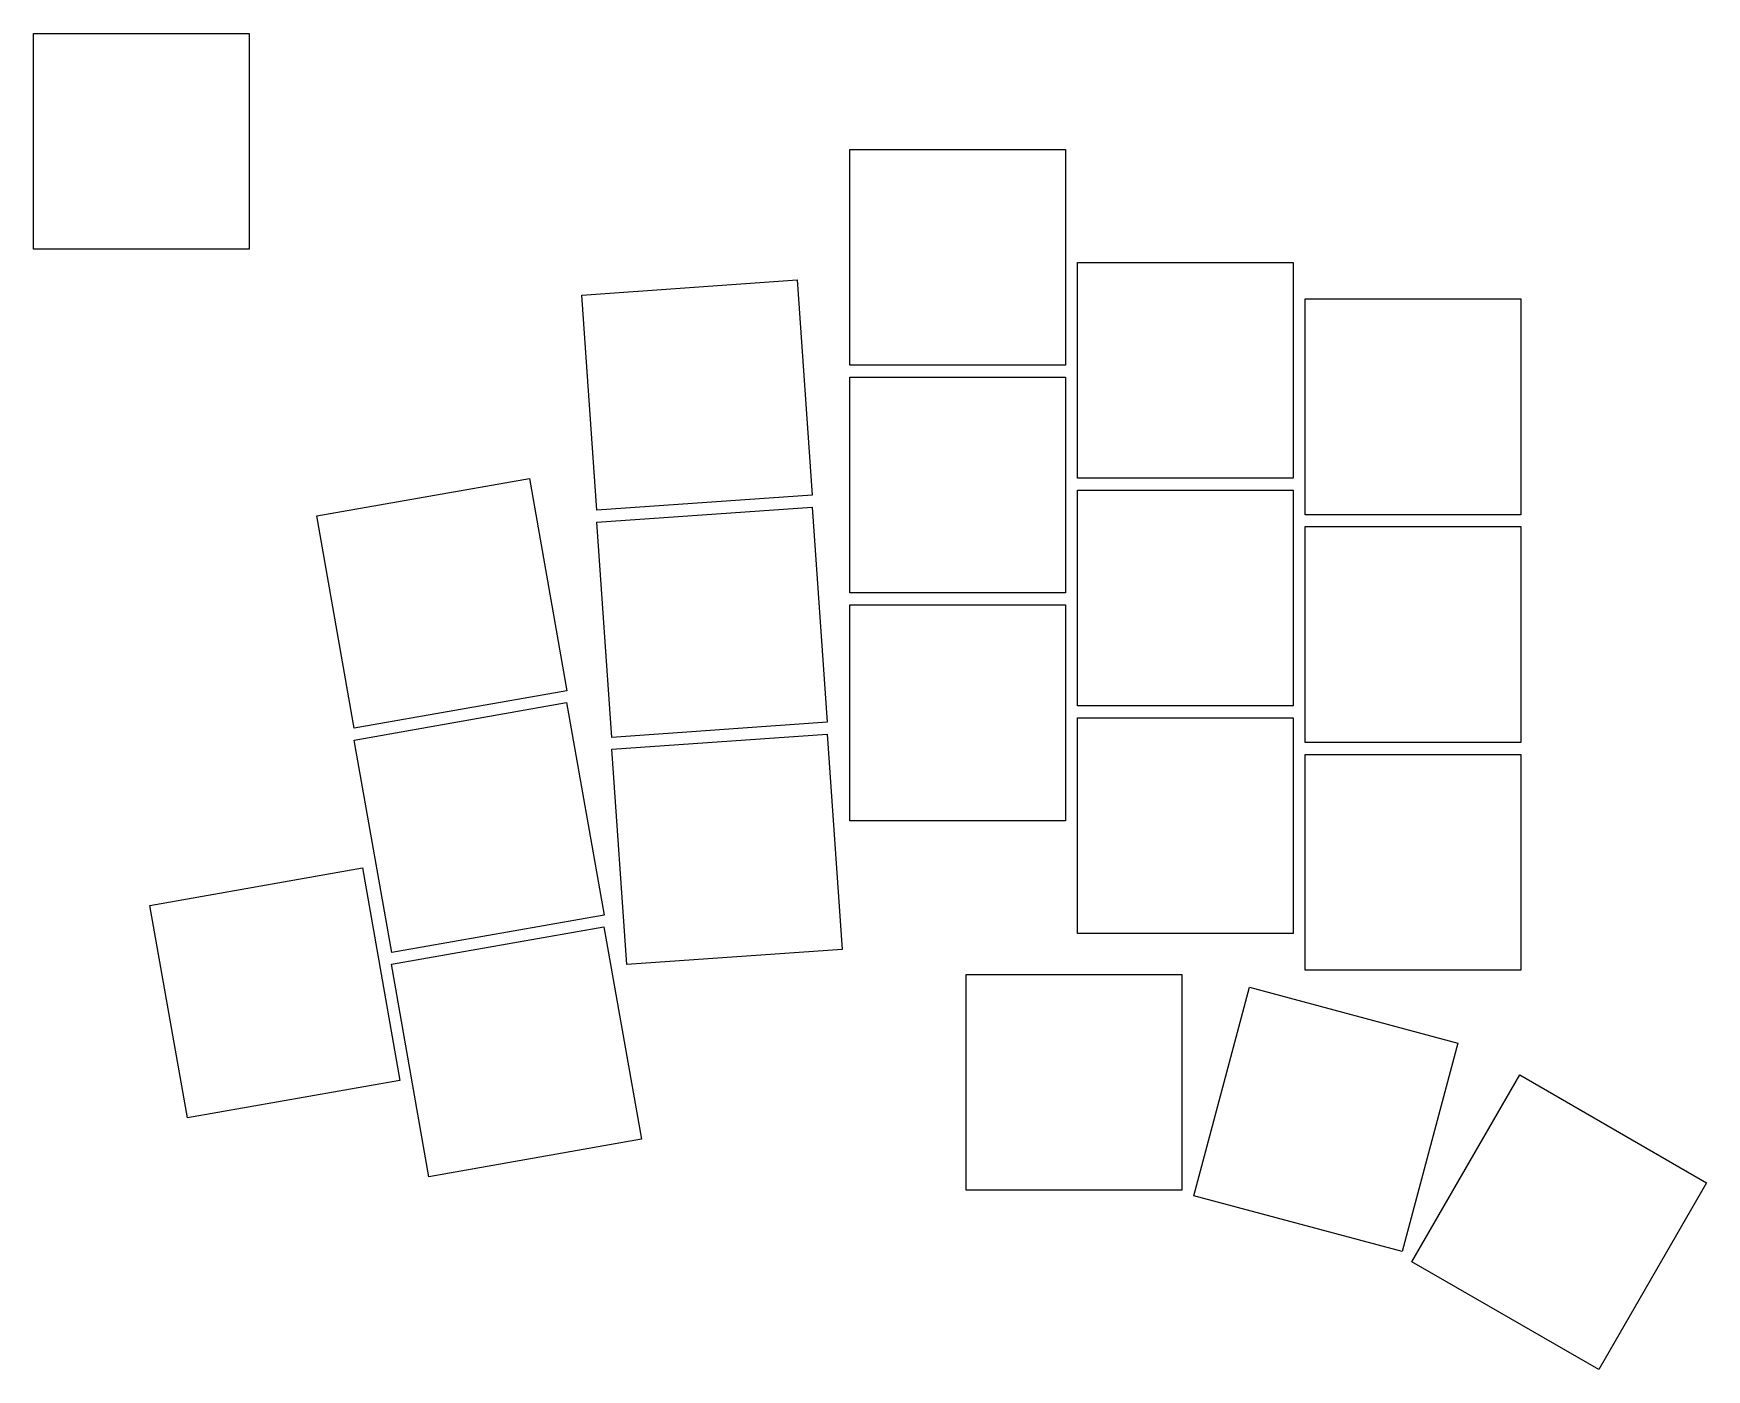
# Model space of a CAD drawing. Header units: millimetres. Extents: x -9 to 131, y -103 to 9.
import ezdxf

# ---------------------------------------------------------------- set-up
doc = ezdxf.new("R2010")
doc.units = ezdxf.units.MM

msp = doc.modelspace()

# ---------------------------------------------------------------- linework, layer by layer
at = {"linetype": 'CONTINUOUS'}
for p, q in [((-9.03, 9.03), (9.03, 9.03)), ((-9.03, -9.03), (-9.03, 9.03)), ((9.03, 9.03), (9.03, -9.03)), ((59.28, -0.69), (77.33, -0.69)), ((59.28, -18.74), (59.28, -0.69)), ((77.33, -0.69), (77.33, -18.74)), ((9.03, -9.03), (-9.03, -9.03)), ((78.33, -10.14), (96.38, -10.14)), ((78.33, -28.19), (78.33, -10.14)), ((96.38, -10.14), (96.38, -28.19)), ((36.87, -12.86), (54.88, -11.6)), ((54.88, -11.6), (56.14, -29.6)), ((38.13, -30.86), (36.87, -12.86)), ((97.38, -13.19), (115.43, -13.19)), ((97.38, -31.24), (97.38, -13.19)), ((115.43, -13.19), (115.43, -31.24)), ((77.33, -18.74), (59.28, -18.74)), ((59.28, -19.74), (77.33, -19.74)), ((59.28, -37.79), (59.28, -19.74)), ((77.33, -19.74), (77.33, -37.79)), ((14.69, -31.34), (32.47, -28.2)), ((32.47, -28.2), (35.6, -45.98)), ((96.38, -28.19), (78.33, -28.19)), ((78.33, -29.19), (96.38, -29.19)), ((78.33, -47.24), (78.33, -29.19)), ((96.38, -29.19), (96.38, -47.24)), ((56.14, -29.6), (38.13, -30.86)), ((38.13, -31.86), (56.13, -30.6)), ((56.13, -30.6), (57.39, -48.61)), ((17.82, -49.11), (14.69, -31.34)), ((39.38, -49.87), (38.13, -31.86)), ((115.43, -31.24), (97.38, -31.24)), ((97.38, -32.24), (115.43, -32.24)), ((97.38, -50.29), (97.38, -32.24)), ((115.43, -32.24), (115.43, -50.29)), ((77.33, -37.79), (59.28, -37.79)), ((59.28, -38.79), (77.33, -38.79)), ((59.28, -56.84), (59.28, -38.79)), ((77.33, -38.79), (77.33, -56.84)), ((35.6, -45.98), (17.82, -49.11)), ((17.81, -50.1), (35.59, -46.96)), ((35.59, -46.96), (38.72, -64.74)), ((96.38, -47.24), (78.33, -47.24)), ((57.39, -48.61), (39.38, -49.87)), ((78.33, -48.24), (96.38, -48.24)), ((78.33, -66.29), (78.33, -48.24)), ((96.38, -48.24), (96.38, -66.29)), ((20.95, -67.87), (17.81, -50.1)), ((39.38, -50.87), (57.39, -49.61)), ((57.39, -49.61), (58.65, -67.61)), ((115.43, -50.29), (97.38, -50.29)), ((40.64, -68.87), (39.38, -50.87)), ((97.38, -51.29), (115.43, -51.29)), ((97.38, -69.34), (97.38, -51.29)), ((115.43, -51.29), (115.43, -69.34)), ((77.33, -56.84), (59.28, -56.84)), ((0.72, -63.94), (18.5, -60.8)), ((18.5, -60.8), (21.63, -78.58)), ((3.86, -81.71), (0.72, -63.94)), ((20.94, -68.86), (38.71, -65.72)), ((38.72, -64.74), (20.95, -67.87)), ((38.71, -65.72), (41.85, -83.5)), ((96.38, -66.29), (78.33, -66.29)), ((58.65, -67.61), (40.64, -68.87)), ((24.07, -86.64), (20.94, -68.86)), ((69.01, -69.7), (87.06, -69.7)), ((69.01, -87.75), (69.01, -69.7)), ((87.06, -69.7), (87.06, -87.75)), ((115.43, -69.34), (97.38, -69.34)), ((88.07, -88.22), (92.74, -70.78)), ((92.74, -70.78), (110.17, -75.45)), ((110.17, -75.45), (105.5, -92.89)), ((106.32, -93.74), (115.34, -78.11)), ((115.34, -78.11), (130.98, -87.13)), ((21.63, -78.58), (3.86, -81.71)), ((41.85, -83.5), (24.07, -86.64)), ((87.06, -87.75), (69.01, -87.75)), ((130.98, -87.13), (121.95, -102.76)), ((105.5, -92.89), (88.07, -88.22)), ((121.95, -102.76), (106.32, -93.74))]:
    msp.add_line(p, q, dxfattribs=at)

doc.saveas('drawing.dxf')
